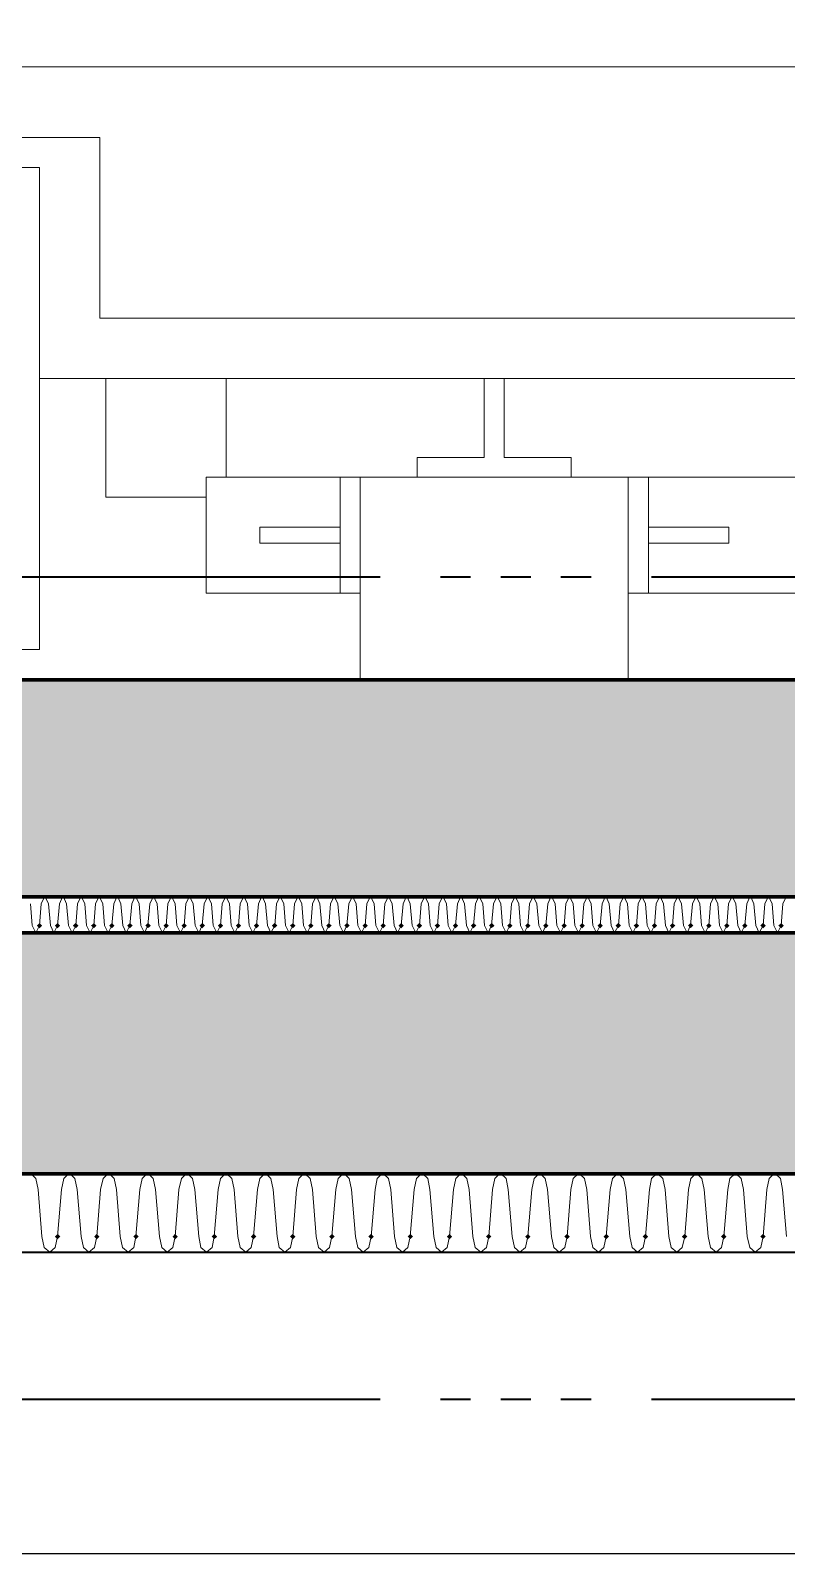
# Model space of a CAD drawing. Header units: millimetres. Extents: x 0 to 594, y 0 to 420.
# Drawn here: x 413.77 to 418.87, y 245.26 to 255.53 of the extents above; entities that cross this region are included whole.
import ezdxf

# ---------------------------------------------------------------- set-up
doc = ezdxf.new("R2010")
doc.units = ezdxf.units.MM
doc.header["$LTSCALE"] = 8
for name, color, linetype in [('PDF_Koty delkove', 7, 'Continuous'), ('PDF_Obecne 0.25', 7, 'Continuous'), ('PDF_Pozarni useky', 3, 'Continuous'), ('PDF_Steny obvodove nosne', 7, 'Continuous'), ('PDF_Steny sendvic', 7, 'Continuous'), ('PDF_Steny vnitrni', 7, 'Continuous'), ('PDF_Vytah', 7, 'Continuous')]:
    doc.layers.add(name, color=color, linetype=linetype)

msp = doc.modelspace()

# ---------------------------------------------------------------- hatches: boundary and pattern name
at = {"layer": 'PDF_Steny vnitrni', "true_color": 0xc0c0c0, "transparency": 33554559}
msp.add_hatch(color=9, dxfattribs=at).paths.add_polyline_path([(405.868, 247.82), (431.06, 247.82), (431.06, 249.445), (429.272, 249.445), (409.891, 249.445), (405.868, 249.445)])

# ---------------------------------------------------------------- linework, layer by layer
at = {"layer": 'PDF_Koty delkove', "lineweight": 18}
msp.add_lwpolyline([(409.891, 255.284), (411.394, 255.284), (427.728, 255.284), (429.191, 255.284), (429.435, 255.284), (431.06, 255.284)], dxfattribs=at)
at = {"layer": 'PDF_Obecne 0.25', "lineweight": 25}
msp.add_lwpolyline([(385.633, 259.319), (385.633, 251.192), (380.189, 251.192), (385.105, 247.292, 0.414211), (387.137, 245.26), (433.742, 245.26, 0.414215), (435.773, 247.292)], format="xyb", dxfattribs=at)
at = {"layer": 'PDF_Pozarni useky', "lineweight": 35}
for points in [[(413.283, 251.845), (416.127, 251.845)], [(416.534, 251.845), (416.737, 251.845)], [(416.94, 251.845), (417.143, 251.845)], [(417.346, 251.845), (417.549, 251.845)], [(417.956, 251.845), (420.8, 251.845)], [(413.283, 246.3), (416.127, 246.3)], [(416.534, 246.3), (416.737, 246.3)], [(416.94, 246.3), (417.143, 246.3)], [(417.346, 246.3), (417.549, 246.3)], [(417.956, 246.3), (420.8, 246.3)]]:
    msp.add_lwpolyline(points, dxfattribs=at)
at = {"layer": 'PDF_Steny obvodove nosne', "lineweight": 70}
for points in [[(409.931, 251.152), (409.931, 249.689), (427.728, 249.689), (429.191, 249.689), (429.191, 253.996)], [(427.728, 253.996), (427.728, 251.152), (411.394, 251.152)]]:
    msp.add_lwpolyline(points, dxfattribs=at)
at = {"layer": 'PDF_Steny obvodove nosne', "color": 9, "lineweight": 9, "true_color": 0xc0c0c0, "transparency": 33554559}
msp.add_solid([(409.931, 249.689), (427.728, 249.689), (409.931, 251.152), (427.728, 251.152)], dxfattribs=at)
at = {"layer": 'PDF_Steny sendvic', "lineweight": 35}
msp.add_lwpolyline([(429.272, 249.445), (429.435, 249.445), (429.435, 253.996), (429.191, 253.996), (429.191, 249.689), (427.728, 249.689), (409.931, 249.689), (409.891, 249.689), (409.891, 249.486), (409.891, 249.445)], close=True, dxfattribs=at)
msp.add_lwpolyline([(405.868, 247.292), (445.119, 247.292), (445.119, 247.82), (445.119, 252.734), (444.59, 252.734), (444.59, 249.445), (444.59, 247.82), (431.06, 247.82), (405.868, 247.82), (387.665, 247.82), (385.633, 247.82)], dxfattribs=at)
at = {"layer": 'PDF_Steny sendvic', "lineweight": 9}
for points in [[(413.866, 249.689), (413.844, 249.64)], [(413.893, 249.64), (413.871, 249.689)], [(413.988, 249.689), (413.966, 249.64)], [(414.015, 249.64), (413.993, 249.689)], [(414.11, 249.689), (414.088, 249.64)], [(414.137, 249.64), (414.115, 249.689)], [(414.232, 249.689), (414.21, 249.64)], [(414.259, 249.64), (414.237, 249.689)], [(414.354, 249.689), (414.332, 249.64)], [(414.381, 249.64), (414.359, 249.689)], [(414.475, 249.689), (414.454, 249.64)], [(414.503, 249.64), (414.481, 249.689)], [(414.597, 249.689), (414.575, 249.64)], [(414.624, 249.64), (414.602, 249.689)], [(414.719, 249.689), (414.697, 249.64)], [(414.746, 249.64), (414.724, 249.689)], [(414.841, 249.689), (414.819, 249.64)], [(414.868, 249.64), (414.846, 249.689)], [(414.963, 249.689), (414.941, 249.64)], [(414.99, 249.64), (414.968, 249.689)], [(415.085, 249.689), (415.063, 249.64)], [(415.112, 249.64), (415.09, 249.689)], [(415.207, 249.689), (415.185, 249.64)], [(415.234, 249.64), (415.212, 249.689)], [(415.329, 249.689), (415.307, 249.64)], [(415.356, 249.64), (415.334, 249.689)], [(415.451, 249.689), (415.429, 249.64)], [(415.478, 249.64), (415.456, 249.689)], [(415.573, 249.689), (415.551, 249.64)], [(415.6, 249.64), (415.578, 249.689)], [(415.694, 249.689), (415.672, 249.64)], [(415.721, 249.64), (415.7, 249.689)], [(415.816, 249.689), (415.794, 249.64)], [(415.843, 249.64), (415.821, 249.689)], [(415.938, 249.689), (415.916, 249.64)], [(415.965, 249.64), (415.943, 249.689)], [(416.06, 249.689), (416.038, 249.64)], [(416.087, 249.64), (416.065, 249.689)], [(416.182, 249.689), (416.16, 249.64)], [(416.209, 249.64), (416.187, 249.689)], [(416.304, 249.689), (416.282, 249.64)], [(416.331, 249.64), (416.309, 249.689)], [(416.426, 249.689), (416.404, 249.64)], [(416.453, 249.64), (416.431, 249.689)], [(416.548, 249.689), (416.526, 249.64)], [(416.575, 249.64), (416.553, 249.689)], [(416.67, 249.689), (416.648, 249.64)], [(416.697, 249.64), (416.675, 249.689)], [(416.791, 249.689), (416.77, 249.64)], [(416.819, 249.64), (416.797, 249.689)], [(416.913, 249.689), (416.891, 249.64)], [(416.94, 249.64), (416.918, 249.689)], [(417.035, 249.689), (417.013, 249.64)], [(417.062, 249.64), (417.04, 249.689)], [(417.157, 249.689), (417.135, 249.64)], [(417.184, 249.64), (417.162, 249.689)], [(417.279, 249.689), (417.257, 249.64)], [(417.306, 249.64), (417.284, 249.689)], [(417.401, 249.689), (417.379, 249.64)], [(417.428, 249.64), (417.406, 249.689)], [(417.523, 249.689), (417.501, 249.64)], [(417.55, 249.64), (417.528, 249.689)], [(417.645, 249.689), (417.623, 249.64)], [(417.672, 249.64), (417.65, 249.689)], [(417.767, 249.689), (417.745, 249.64)], [(417.794, 249.64), (417.772, 249.689)], [(417.889, 249.689), (417.867, 249.64)], [(417.916, 249.64), (417.894, 249.689)], [(418.01, 249.689), (417.988, 249.64)], [(418.037, 249.64), (418.016, 249.689)], [(418.132, 249.689), (418.11, 249.64)], [(418.159, 249.64), (418.137, 249.689)], [(418.254, 249.689), (418.232, 249.64)], [(418.281, 249.64), (418.259, 249.689)], [(418.376, 249.689), (418.354, 249.64)], [(418.403, 249.64), (418.381, 249.689)], [(418.498, 249.689), (418.476, 249.64)], [(418.525, 249.64), (418.503, 249.689)], [(418.62, 249.689), (418.598, 249.64)], [(418.647, 249.64), (418.625, 249.689)], [(418.742, 249.689), (418.72, 249.64)], [(418.769, 249.64), (418.747, 249.689)], [(418.864, 249.689), (418.842, 249.64)], [(413.783, 249.494), (413.771, 249.64)], [(413.844, 249.64), (413.832, 249.494)], [(413.844, 249.64), (413.844, 249.64)], [(413.905, 249.494), (413.893, 249.64)], [(413.966, 249.64), (413.954, 249.494)], [(413.966, 249.64), (413.966, 249.64)], [(414.027, 249.494), (414.015, 249.64)], [(414.088, 249.64), (414.076, 249.494)], [(414.088, 249.64), (414.088, 249.64)], [(414.149, 249.494), (414.137, 249.64)], [(414.21, 249.64), (414.198, 249.494)], [(414.21, 249.64), (414.21, 249.64)], [(414.21, 249.64), (414.21, 249.64)], [(414.271, 249.494), (414.259, 249.64)], [(414.332, 249.64), (414.32, 249.494)], [(414.332, 249.64), (414.332, 249.64)], [(414.393, 249.494), (414.381, 249.64)], [(414.454, 249.64), (414.441, 249.494)], [(414.454, 249.64), (414.454, 249.64)], [(414.515, 249.494), (414.503, 249.64)], [(414.575, 249.64), (414.563, 249.494)], [(414.575, 249.64), (414.575, 249.64)], [(414.636, 249.494), (414.624, 249.64)], [(414.697, 249.64), (414.685, 249.494)], [(414.697, 249.64), (414.697, 249.64)], [(414.758, 249.494), (414.746, 249.64)], [(414.819, 249.64), (414.807, 249.494)], [(414.819, 249.64), (414.819, 249.64)], [(414.88, 249.494), (414.868, 249.64)], [(414.941, 249.64), (414.929, 249.494)], [(414.941, 249.64), (414.941, 249.64)], [(415.002, 249.494), (414.99, 249.64)], [(415.063, 249.64), (415.051, 249.494)], [(415.063, 249.64), (415.063, 249.64)], [(415.124, 249.494), (415.112, 249.64)], [(415.185, 249.64), (415.173, 249.494)], [(415.185, 249.64), (415.185, 249.64)], [(415.246, 249.494), (415.234, 249.64)], [(415.307, 249.64), (415.295, 249.494)], [(415.307, 249.64), (415.307, 249.64)], [(415.368, 249.494), (415.356, 249.64)], [(415.429, 249.64), (415.417, 249.494)], [(415.429, 249.64), (415.429, 249.64)], [(415.49, 249.494), (415.478, 249.64)], [(415.551, 249.64), (415.539, 249.494)], [(415.551, 249.64), (415.551, 249.64)], [(415.612, 249.494), (415.6, 249.64)], [(415.672, 249.64), (415.66, 249.494)], [(415.672, 249.64), (415.672, 249.64)], [(415.734, 249.494), (415.721, 249.64)], [(415.794, 249.64), (415.782, 249.494)], [(415.794, 249.64), (415.794, 249.64)], [(415.855, 249.494), (415.843, 249.64)], [(415.916, 249.64), (415.904, 249.494)], [(415.916, 249.64), (415.916, 249.64)], [(415.977, 249.494), (415.965, 249.64)], [(416.038, 249.64), (416.026, 249.494)], [(416.038, 249.64), (416.038, 249.64)], [(416.099, 249.494), (416.087, 249.64)], [(416.16, 249.64), (416.148, 249.494)], [(416.16, 249.64), (416.16, 249.64)], [(416.221, 249.494), (416.209, 249.64)], [(416.282, 249.64), (416.27, 249.494)], [(416.282, 249.64), (416.282, 249.64)], [(416.343, 249.494), (416.331, 249.64)], [(416.404, 249.64), (416.392, 249.494)], [(416.404, 249.64), (416.404, 249.64)], [(416.465, 249.494), (416.453, 249.64)], [(416.526, 249.64), (416.514, 249.494)], [(416.526, 249.64), (416.526, 249.64)], [(416.587, 249.494), (416.575, 249.64)], [(416.648, 249.64), (416.636, 249.494)], [(416.648, 249.64), (416.648, 249.64)], [(416.697, 249.64), (416.709, 249.494), (416.733, 249.445)], [(416.77, 249.64), (416.757, 249.494)], [(416.77, 249.64), (416.77, 249.64)], [(416.819, 249.64), (416.831, 249.494), (416.855, 249.445)], [(416.891, 249.64), (416.879, 249.494)], [(416.891, 249.64), (416.891, 249.64)], [(416.94, 249.64), (416.952, 249.494), (416.977, 249.445)], [(417.013, 249.64), (417.001, 249.494)], [(417.013, 249.64), (417.013, 249.64)], [(417.074, 249.494), (417.062, 249.64)], [(417.135, 249.64), (417.123, 249.494)], [(417.135, 249.64), (417.135, 249.64)], [(417.196, 249.494), (417.184, 249.64)], [(417.257, 249.64), (417.245, 249.494)], [(417.257, 249.64), (417.257, 249.64)], [(417.318, 249.494), (417.306, 249.64)], [(417.379, 249.64), (417.367, 249.494)], [(417.379, 249.64), (417.379, 249.64)], [(417.44, 249.494), (417.428, 249.64)], [(417.501, 249.64), (417.489, 249.494)], [(417.501, 249.64), (417.501, 249.64)], [(417.562, 249.494), (417.55, 249.64)], [(417.623, 249.64), (417.611, 249.494)], [(417.623, 249.64), (417.623, 249.64)], [(417.684, 249.494), (417.672, 249.64)], [(417.745, 249.64), (417.733, 249.494)], [(417.745, 249.64), (417.745, 249.64)], [(417.806, 249.494), (417.794, 249.64)], [(417.867, 249.64), (417.855, 249.494)], [(417.867, 249.64), (417.867, 249.64)], [(417.928, 249.494), (417.916, 249.64)], [(417.988, 249.64), (417.976, 249.494)], [(417.988, 249.64), (417.988, 249.64)], [(418.05, 249.494), (418.037, 249.64)], [(418.11, 249.64), (418.098, 249.494)], [(418.11, 249.64), (418.11, 249.64)], [(418.171, 249.494), (418.159, 249.64)], [(418.232, 249.64), (418.22, 249.494)], [(418.232, 249.64), (418.232, 249.64)], [(418.293, 249.494), (418.281, 249.64)], [(418.354, 249.64), (418.342, 249.494)], [(418.354, 249.64), (418.354, 249.64)], [(418.415, 249.494), (418.403, 249.64)], [(418.476, 249.64), (418.464, 249.494)], [(418.476, 249.64), (418.476, 249.64)], [(418.537, 249.494), (418.525, 249.64)], [(418.598, 249.64), (418.586, 249.494)], [(418.598, 249.64), (418.598, 249.64)], [(418.659, 249.494), (418.647, 249.64)], [(418.72, 249.64), (418.708, 249.494)], [(418.72, 249.64), (418.72, 249.64)], [(418.781, 249.494), (418.769, 249.64)], [(418.842, 249.64), (418.83, 249.494)], [(418.842, 249.64), (418.842, 249.64)], [(413.783, 249.494), (413.808, 249.445)], [(413.808, 249.445), (413.832, 249.494)], [(413.905, 249.494), (413.929, 249.445)], [(413.929, 249.445), (413.954, 249.494)], [(414.027, 249.494), (414.051, 249.445)], [(414.051, 249.445), (414.076, 249.494)], [(414.149, 249.494), (414.173, 249.445)], [(414.173, 249.445), (414.198, 249.494)], [(414.271, 249.494), (414.295, 249.445)], [(414.295, 249.445), (414.32, 249.494)], [(414.393, 249.494), (414.417, 249.445)], [(414.417, 249.445), (414.441, 249.494)], [(414.515, 249.494), (414.539, 249.445)], [(414.539, 249.445), (414.563, 249.494)], [(414.636, 249.494), (414.661, 249.445)], [(414.661, 249.445), (414.685, 249.494)], [(414.758, 249.494), (414.783, 249.445)], [(414.783, 249.445), (414.807, 249.494)], [(414.88, 249.494), (414.905, 249.445)], [(414.905, 249.445), (414.929, 249.494)], [(415.002, 249.494), (415.027, 249.445)], [(415.027, 249.445), (415.051, 249.494)], [(415.124, 249.494), (415.148, 249.445)], [(415.148, 249.445), (415.173, 249.494)], [(415.246, 249.494), (415.27, 249.445)], [(415.27, 249.445), (415.295, 249.494)], [(415.368, 249.494), (415.392, 249.445)], [(415.392, 249.445), (415.417, 249.494)], [(415.49, 249.494), (415.514, 249.445)], [(415.514, 249.445), (415.539, 249.494)], [(415.612, 249.494), (415.636, 249.445)], [(415.636, 249.445), (415.66, 249.494)], [(415.734, 249.494), (415.758, 249.445)], [(415.758, 249.445), (415.782, 249.494)], [(415.855, 249.494), (415.88, 249.445)], [(415.88, 249.445), (415.904, 249.494)], [(415.977, 249.494), (416.002, 249.445)], [(416.002, 249.445), (416.026, 249.494)], [(416.099, 249.494), (416.124, 249.445)], [(416.124, 249.445), (416.148, 249.494)], [(416.221, 249.494), (416.245, 249.445)], [(416.245, 249.445), (416.27, 249.494)], [(416.343, 249.494), (416.367, 249.445)], [(416.367, 249.445), (416.392, 249.494)], [(416.465, 249.494), (416.489, 249.445)], [(416.489, 249.445), (416.514, 249.494)], [(416.587, 249.494), (416.611, 249.445)], [(416.611, 249.445), (416.636, 249.494)], [(416.733, 249.445), (416.757, 249.494)], [(416.855, 249.445), (416.879, 249.494)], [(416.977, 249.445), (417.001, 249.494)], [(417.074, 249.494), (417.099, 249.445)], [(417.099, 249.445), (417.123, 249.494)], [(417.196, 249.494), (417.221, 249.445)], [(417.221, 249.445), (417.245, 249.494)], [(417.318, 249.494), (417.343, 249.445)], [(417.343, 249.445), (417.367, 249.494)], [(417.44, 249.494), (417.464, 249.445)], [(417.464, 249.445), (417.489, 249.494)], [(417.562, 249.494), (417.586, 249.445)], [(417.586, 249.445), (417.611, 249.494)], [(417.684, 249.494), (417.708, 249.445)], [(417.708, 249.445), (417.733, 249.494)], [(417.806, 249.494), (417.83, 249.445)], [(417.83, 249.445), (417.855, 249.494)], [(417.928, 249.494), (417.952, 249.445)], [(417.952, 249.445), (417.976, 249.494)], [(418.05, 249.494), (418.074, 249.445)], [(418.074, 249.445), (418.098, 249.494)], [(418.171, 249.494), (418.196, 249.445)], [(418.196, 249.445), (418.22, 249.494)], [(418.293, 249.494), (418.318, 249.445)], [(418.318, 249.445), (418.342, 249.494)], [(418.415, 249.494), (418.44, 249.445)], [(418.44, 249.445), (418.464, 249.494)], [(418.537, 249.494), (418.561, 249.445)], [(418.561, 249.445), (418.586, 249.494)], [(418.659, 249.494), (418.683, 249.445)], [(418.683, 249.445), (418.708, 249.494)], [(418.781, 249.494), (418.805, 249.445)], [(418.805, 249.445), (418.83, 249.494)], [(413.822, 247.714), (413.807, 247.789), (413.775, 247.82)], [(414.028, 247.82), (413.996, 247.789), (413.98, 247.714)], [(414.086, 247.714), (414.071, 247.789), (414.039, 247.82)], [(414.292, 247.82), (414.26, 247.789), (414.244, 247.714)], [(414.35, 247.714), (414.335, 247.789), (414.303, 247.82)], [(414.556, 247.82), (414.524, 247.789), (414.508, 247.714)], [(414.614, 247.714), (414.599, 247.789), (414.567, 247.82)], [(414.82, 247.82), (414.788, 247.789), (414.772, 247.714)], [(414.878, 247.714), (414.863, 247.789), (414.831, 247.82)], [(415.084, 247.82), (415.052, 247.789), (415.036, 247.714)], [(415.143, 247.714), (415.127, 247.789), (415.095, 247.82)], [(415.348, 247.82), (415.316, 247.789), (415.301, 247.714)], [(415.407, 247.714), (415.391, 247.789), (415.359, 247.82)], [(415.612, 247.82), (415.58, 247.789), (415.565, 247.714)], [(415.671, 247.714), (415.655, 247.789), (415.623, 247.82)], [(415.876, 247.82), (415.844, 247.789), (415.829, 247.714)], [(415.935, 247.714), (415.919, 247.789), (415.887, 247.82)], [(416.14, 247.82), (416.108, 247.789), (416.093, 247.714)], [(416.199, 247.714), (416.183, 247.789), (416.151, 247.82)], [(416.404, 247.82), (416.373, 247.789), (416.357, 247.714)], [(416.463, 247.714), (416.448, 247.789), (416.416, 247.82)], [(416.669, 247.82), (416.637, 247.789), (416.621, 247.714)], [(416.727, 247.714), (416.712, 247.789), (416.68, 247.82)], [(416.933, 247.82), (416.901, 247.789), (416.885, 247.714)], [(416.991, 247.714), (416.976, 247.789), (416.944, 247.82)], [(417.197, 247.82), (417.165, 247.789), (417.149, 247.714)], [(417.255, 247.714), (417.24, 247.789), (417.208, 247.82)], [(417.461, 247.82), (417.429, 247.789), (417.413, 247.714)], [(417.52, 247.714), (417.504, 247.789), (417.472, 247.82)], [(417.725, 247.82), (417.693, 247.789), (417.677, 247.714)], [(417.784, 247.714), (417.768, 247.789), (417.736, 247.82)], [(417.989, 247.82), (417.957, 247.789), (417.942, 247.714)], [(418.048, 247.714), (418.032, 247.789), (418, 247.82)], [(418.253, 247.82), (418.221, 247.789)], [(418.312, 247.714), (418.296, 247.789), (418.264, 247.82)], [(418.517, 247.82), (418.485, 247.789), (418.47, 247.714)], [(418.576, 247.714), (418.56, 247.789), (418.528, 247.82)], [(418.781, 247.82), (418.749, 247.789), (418.734, 247.714)], [(418.84, 247.714), (418.825, 247.789), (418.793, 247.82)], [(413.848, 247.397), (413.822, 247.714)], [(413.98, 247.714), (413.954, 247.397)], [(413.98, 247.714), (413.98, 247.714)], [(414.112, 247.397), (414.086, 247.714)], [(414.244, 247.714), (414.218, 247.397)], [(414.244, 247.714), (414.244, 247.714)], [(414.376, 247.397), (414.35, 247.714)], [(414.508, 247.714), (414.482, 247.397)], [(414.508, 247.714), (414.508, 247.714)], [(414.641, 247.397), (414.614, 247.714)], [(414.772, 247.714), (414.746, 247.397)], [(414.772, 247.714), (414.772, 247.714)], [(414.905, 247.397), (414.878, 247.714)], [(415.036, 247.714), (415.01, 247.397)], [(415.036, 247.714), (415.036, 247.714)], [(415.169, 247.397), (415.143, 247.714)], [(415.301, 247.714), (415.274, 247.397)], [(415.301, 247.714), (415.301, 247.714)], [(415.433, 247.397), (415.407, 247.714)], [(415.565, 247.714), (415.539, 247.397)], [(415.565, 247.714), (415.565, 247.714)], [(415.697, 247.397), (415.671, 247.714)], [(415.829, 247.714), (415.803, 247.397)], [(415.829, 247.714), (415.829, 247.714)], [(415.961, 247.397), (415.935, 247.714)], [(416.093, 247.714), (416.067, 247.397)], [(416.093, 247.714), (416.093, 247.714)], [(416.225, 247.397), (416.199, 247.714)], [(416.357, 247.714), (416.331, 247.397)], [(416.357, 247.714), (416.357, 247.714)], [(416.489, 247.397), (416.463, 247.714)], [(416.621, 247.714), (416.595, 247.397)], [(416.621, 247.714), (416.621, 247.714)], [(416.753, 247.397), (416.727, 247.714)], [(416.885, 247.714), (416.859, 247.397)], [(416.885, 247.714), (416.885, 247.714)], [(417.018, 247.397), (416.991, 247.714)], [(417.149, 247.714), (417.123, 247.397)], [(417.149, 247.714), (417.149, 247.714)], [(417.282, 247.397), (417.255, 247.714)], [(417.413, 247.714), (417.387, 247.397)], [(417.413, 247.714), (417.413, 247.714)], [(417.546, 247.397), (417.52, 247.714)], [(417.677, 247.714), (417.651, 247.397)], [(417.677, 247.714), (417.677, 247.714)], [(417.81, 247.397), (417.784, 247.714)], [(417.942, 247.714), (417.915, 247.397)], [(417.942, 247.714), (417.942, 247.714)], [(418.074, 247.397), (418.048, 247.714)], [(418.206, 247.714), (418.18, 247.397)], [(418.221, 247.789), (418.206, 247.714)], [(418.206, 247.714), (418.206, 247.714)], [(418.338, 247.397), (418.312, 247.714)], [(418.47, 247.714), (418.444, 247.397)], [(418.47, 247.714), (418.47, 247.714)], [(418.602, 247.397), (418.576, 247.714)], [(418.734, 247.714), (418.708, 247.397)], [(418.734, 247.714), (418.734, 247.714)], [(418.866, 247.397), (418.84, 247.714)], [(413.848, 247.397), (413.864, 247.323), (413.901, 247.292)], [(413.901, 247.292), (413.938, 247.323), (413.954, 247.397)], [(414.112, 247.397), (414.128, 247.323), (414.165, 247.292)], [(414.165, 247.292), (414.202, 247.323), (414.218, 247.397)], [(414.376, 247.397), (414.392, 247.323), (414.429, 247.292)], [(414.429, 247.292), (414.467, 247.323), (414.482, 247.397)], [(414.641, 247.397), (414.656, 247.323), (414.693, 247.292), (414.731, 247.323), (414.746, 247.397)], [(414.905, 247.397), (414.92, 247.323), (414.957, 247.292)], [(414.957, 247.292), (414.995, 247.323), (415.01, 247.397)], [(415.169, 247.397), (415.184, 247.323), (415.222, 247.292)], [(415.222, 247.292), (415.259, 247.323), (415.274, 247.397)], [(415.433, 247.397), (415.448, 247.323), (415.486, 247.292)], [(415.486, 247.292), (415.523, 247.323), (415.539, 247.397)], [(415.697, 247.397), (415.712, 247.323), (415.75, 247.292)], [(415.75, 247.292), (415.787, 247.323), (415.803, 247.397)], [(415.961, 247.397), (415.977, 247.323), (416.014, 247.292)], [(416.014, 247.292), (416.051, 247.323), (416.067, 247.397)], [(416.225, 247.397), (416.241, 247.323), (416.278, 247.292)], [(416.278, 247.292), (416.315, 247.323), (416.331, 247.397)], [(416.489, 247.397), (416.505, 247.323), (416.542, 247.292), (416.579, 247.323), (416.595, 247.397)], [(416.753, 247.397), (416.769, 247.323), (416.806, 247.292), (416.844, 247.323), (416.859, 247.397)], [(417.018, 247.397), (417.033, 247.323), (417.07, 247.292), (417.108, 247.323), (417.123, 247.397)], [(417.282, 247.397), (417.297, 247.323), (417.334, 247.292)], [(417.334, 247.292), (417.372, 247.323), (417.387, 247.397)], [(417.546, 247.397), (417.561, 247.323), (417.599, 247.292), (417.636, 247.323), (417.651, 247.397)], [(417.81, 247.397), (417.825, 247.323), (417.863, 247.292), (417.9, 247.323), (417.915, 247.397)], [(418.074, 247.397), (418.089, 247.323), (418.127, 247.292), (418.164, 247.323), (418.18, 247.397)], [(418.338, 247.397), (418.353, 247.323), (418.391, 247.292), (418.428, 247.323), (418.444, 247.397)], [(418.602, 247.397), (418.618, 247.323), (418.655, 247.292)], [(418.655, 247.292), (418.692, 247.323), (418.708, 247.397)]]:
    msp.add_lwpolyline(points, dxfattribs=at)
at = {"layer": 'PDF_Steny sendvic', "lineweight": 9, "transparency": 33554559}
for points in [[(413.832, 249.512), (413.85, 249.494), (413.814, 249.494), (413.832, 249.476)], [(413.954, 249.512), (413.972, 249.494), (413.936, 249.494), (413.954, 249.476)], [(414.076, 249.512), (414.094, 249.494), (414.057, 249.494), (414.076, 249.476)], [(414.198, 249.512), (414.216, 249.494), (414.179, 249.494), (414.198, 249.476)], [(414.32, 249.512), (414.338, 249.494), (414.301, 249.494), (414.32, 249.476)], [(414.441, 249.512), (414.46, 249.494), (414.423, 249.494), (414.441, 249.476)], [(414.563, 249.512), (414.582, 249.494), (414.545, 249.494), (414.563, 249.476)], [(414.685, 249.512), (414.704, 249.494), (414.667, 249.494), (414.685, 249.476)], [(414.807, 249.512), (414.825, 249.494), (414.789, 249.494), (414.807, 249.476)], [(414.929, 249.512), (414.947, 249.494), (414.911, 249.494), (414.929, 249.476)], [(415.051, 249.512), (415.069, 249.494), (415.033, 249.494), (415.051, 249.476)], [(415.173, 249.512), (415.191, 249.494), (415.155, 249.494), (415.173, 249.476)], [(415.295, 249.512), (415.313, 249.494), (415.276, 249.494), (415.295, 249.476)], [(415.417, 249.512), (415.435, 249.494), (415.398, 249.494), (415.417, 249.476)], [(415.539, 249.512), (415.557, 249.494), (415.52, 249.494), (415.539, 249.476)], [(415.66, 249.512), (415.679, 249.494), (415.642, 249.494), (415.66, 249.476)], [(415.782, 249.512), (415.801, 249.494), (415.764, 249.494), (415.782, 249.476)], [(415.904, 249.512), (415.922, 249.494), (415.886, 249.494), (415.904, 249.476)], [(416.026, 249.512), (416.044, 249.494), (416.008, 249.494), (416.026, 249.476)], [(416.148, 249.512), (416.166, 249.494), (416.13, 249.494), (416.148, 249.476)], [(416.27, 249.512), (416.288, 249.494), (416.252, 249.494), (416.27, 249.476)], [(416.392, 249.512), (416.41, 249.494), (416.373, 249.494), (416.392, 249.476)], [(416.514, 249.512), (416.532, 249.494), (416.495, 249.494), (416.514, 249.476)], [(416.636, 249.512), (416.654, 249.494), (416.617, 249.494), (416.636, 249.476)], [(416.757, 249.512), (416.776, 249.494), (416.739, 249.494), (416.757, 249.476)], [(416.879, 249.512), (416.898, 249.494), (416.861, 249.494), (416.879, 249.476)], [(417.001, 249.512), (417.02, 249.494), (416.983, 249.494), (417.001, 249.476)], [(417.123, 249.512), (417.141, 249.494), (417.105, 249.494), (417.123, 249.476)], [(417.245, 249.512), (417.263, 249.494), (417.227, 249.494), (417.245, 249.476)], [(417.367, 249.512), (417.385, 249.494), (417.349, 249.494), (417.367, 249.476)], [(417.489, 249.512), (417.507, 249.494), (417.471, 249.494), (417.489, 249.476)], [(417.611, 249.512), (417.629, 249.494), (417.592, 249.494), (417.611, 249.476)], [(417.733, 249.512), (417.751, 249.494), (417.714, 249.494), (417.733, 249.476)], [(417.855, 249.512), (417.873, 249.494), (417.836, 249.494), (417.855, 249.476)], [(417.976, 249.512), (417.995, 249.494), (417.958, 249.494), (417.976, 249.476)], [(418.098, 249.512), (418.117, 249.494), (418.08, 249.494), (418.098, 249.476)], [(418.22, 249.512), (418.238, 249.494), (418.202, 249.494), (418.22, 249.476)], [(418.342, 249.512), (418.36, 249.494), (418.324, 249.494), (418.342, 249.476)], [(418.464, 249.512), (418.482, 249.494), (418.446, 249.494), (418.464, 249.476)], [(418.586, 249.512), (418.604, 249.494), (418.568, 249.494), (418.586, 249.476)], [(418.708, 249.512), (418.726, 249.494), (418.69, 249.494), (418.708, 249.476)], [(418.83, 249.512), (418.848, 249.494), (418.811, 249.494), (418.83, 249.476)], [(413.954, 247.416), (413.972, 247.397), (413.936, 247.397), (413.954, 247.379)], [(414.218, 247.416), (414.236, 247.397), (414.2, 247.397), (414.218, 247.379)], [(414.482, 247.416), (414.5, 247.397), (414.464, 247.397), (414.482, 247.379)], [(414.746, 247.416), (414.764, 247.397), (414.728, 247.397), (414.746, 247.379)], [(415.01, 247.416), (415.029, 247.397), (414.992, 247.397), (415.01, 247.379)], [(415.274, 247.416), (415.293, 247.397), (415.256, 247.397), (415.274, 247.379)], [(415.539, 247.416), (415.557, 247.397), (415.52, 247.397), (415.539, 247.379)], [(415.803, 247.416), (415.821, 247.397), (415.784, 247.397), (415.803, 247.379)], [(416.067, 247.416), (416.085, 247.397), (416.048, 247.397), (416.067, 247.379)], [(416.331, 247.416), (416.349, 247.397), (416.313, 247.397), (416.331, 247.379)], [(416.595, 247.416), (416.613, 247.397), (416.577, 247.397), (416.595, 247.379)], [(416.859, 247.416), (416.877, 247.397), (416.841, 247.397), (416.859, 247.379)], [(417.123, 247.416), (417.141, 247.397), (417.105, 247.397), (417.123, 247.379)], [(417.387, 247.416), (417.406, 247.397), (417.369, 247.397), (417.387, 247.379)], [(417.651, 247.416), (417.67, 247.397), (417.633, 247.397), (417.651, 247.379)], [(417.915, 247.416), (417.934, 247.397), (417.897, 247.397), (417.915, 247.379)], [(418.18, 247.416), (418.198, 247.397), (418.161, 247.397), (418.18, 247.379)], [(418.444, 247.416), (418.462, 247.397), (418.425, 247.397), (418.444, 247.379)], [(418.708, 247.416), (418.726, 247.397), (418.69, 247.397), (418.708, 247.379)]]:
    msp.add_solid(points, dxfattribs=at)
at = {"layer": 'PDF_Steny vnitrni', "lineweight": 70}
msp.add_lwpolyline([(429.435, 249.445), (429.272, 249.445), (409.891, 249.445), (405.868, 249.445), (405.868, 249.079), (405.868, 247.82), (431.06, 247.82), (444.59, 247.82), (444.59, 249.445), (443.331, 249.445), (431.101, 249.445), (431.06, 249.445)], dxfattribs=at)
at = {"layer": 'PDF_Vytah', "lineweight": 9}
for points in [[(413.832, 261.797), (412.897, 261.797), (412.897, 261.31), (412.897, 251.355), (413.832, 251.355), (413.832, 253.183)], [(425.615, 253.59), (414.238, 253.59), (414.238, 254.809), (413.629, 254.809), (413.629, 254.605), (413.832, 254.605), (413.832, 253.183), (426.022, 253.183)], [(414.955, 252.383), (414.278, 252.383), (414.278, 253.183)], [(414.955, 252.383), (414.278, 252.383), (414.278, 253.183)], [(415.091, 252.517), (415.091, 253.183)], [(415.091, 252.517), (415.091, 253.183)], [(416.377, 252.517), (416.377, 252.65), (416.829, 252.65), (416.829, 253.183)], [(416.377, 252.517), (416.377, 252.65), (416.829, 252.65), (416.829, 253.183)], [(417.416, 252.517), (417.416, 252.65), (416.964, 252.65), (416.964, 253.183)], [(417.416, 252.517), (417.416, 252.65), (416.964, 252.65), (416.964, 253.183)], [(422.179, 251.736), (417.799, 251.736), (422.179, 251.736), (422.179, 252.517), (414.955, 252.517), (414.955, 251.736), (415.993, 251.736), (414.955, 251.736)], [(414.955, 251.736), (414.955, 252.517), (422.179, 252.517), (422.179, 251.736)], [(415.858, 251.736), (415.858, 252.18), (415.316, 252.18), (415.316, 252.072), (415.858, 252.072), (415.858, 252.517)], [(415.858, 251.736), (415.858, 252.18), (415.316, 252.18), (415.316, 252.072), (415.858, 252.072), (415.858, 252.517)], [(417.935, 251.736), (417.935, 252.18), (418.477, 252.18), (418.477, 252.072), (417.935, 252.072), (417.935, 252.517)], [(417.935, 251.736), (417.935, 252.18), (418.477, 252.18), (418.477, 252.072), (417.935, 252.072), (417.935, 252.517)]]:
    msp.add_lwpolyline(points, dxfattribs=at)
msp.add_lwpolyline([(415.993, 252.517), (415.993, 251.152), (417.799, 251.152), (417.799, 252.517), (417.799, 251.152), (415.993, 251.152)], close=True, dxfattribs=at)

doc.saveas('drawing.dxf')
